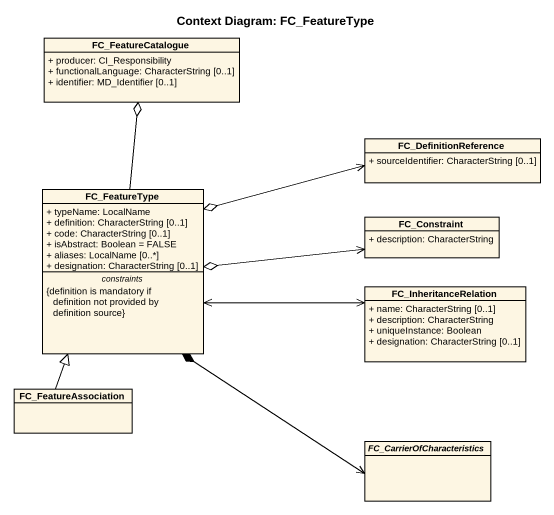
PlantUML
@startuml
title Context Diagram: FC_FeatureType
hide circle
hide empty members
skinparam classAttributeIconSize 0
class FC_FeatureCatalogue {
  + producer: CI_Responsibility
  + functionalLanguage: CharacterString [0..1]
  + identifier: MD_Identifier [0..1]
}
class FC_DefinitionReference {
  + sourceIdentifier: CharacterString [0..1]
}
class FC_FeatureType {
  + typeName: LocalName
  + definition: CharacterString [0..1]
  + code: CharacterString [0..1]
  + isAbstract: Boolean = FALSE
  + aliases: LocalName [0..*]
  + designation: CharacterString [0..1]
  -- constraints --
  {definition is mandatory if definition not provided by definition source}
}
class FC_Constraint {
  + description: CharacterString
}
class FC_InheritanceRelation {
  + name: CharacterString [0..1]
  + description: CharacterString
  + uniqueInstance: Boolean
  + designation: CharacterString [0..1]
}
class FC_FeatureAssociation
abstract class FC_CarrierOfCharacteristics
FC_FeatureType -up-o FC_FeatureCatalogue
FC_FeatureType o-right-> FC_DefinitionReference
FC_FeatureType o-right-> FC_Constraint
FC_FeatureType *--> FC_CarrierOfCharacteristics
FC_InheritanceRelation <-left-> FC_FeatureType
FC_InheritanceRelation <-left-> FC_FeatureType
FC_FeatureAssociation -up-|> FC_FeatureType
@enduml
